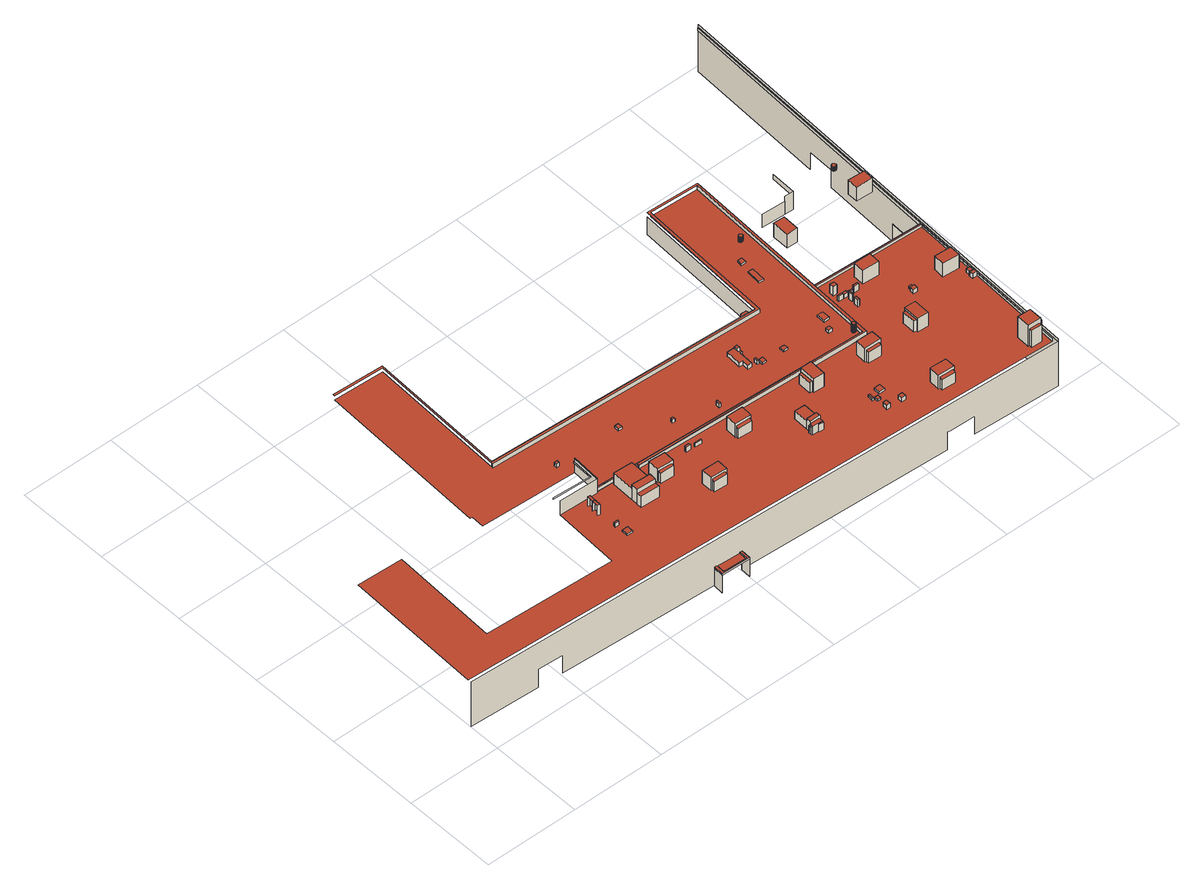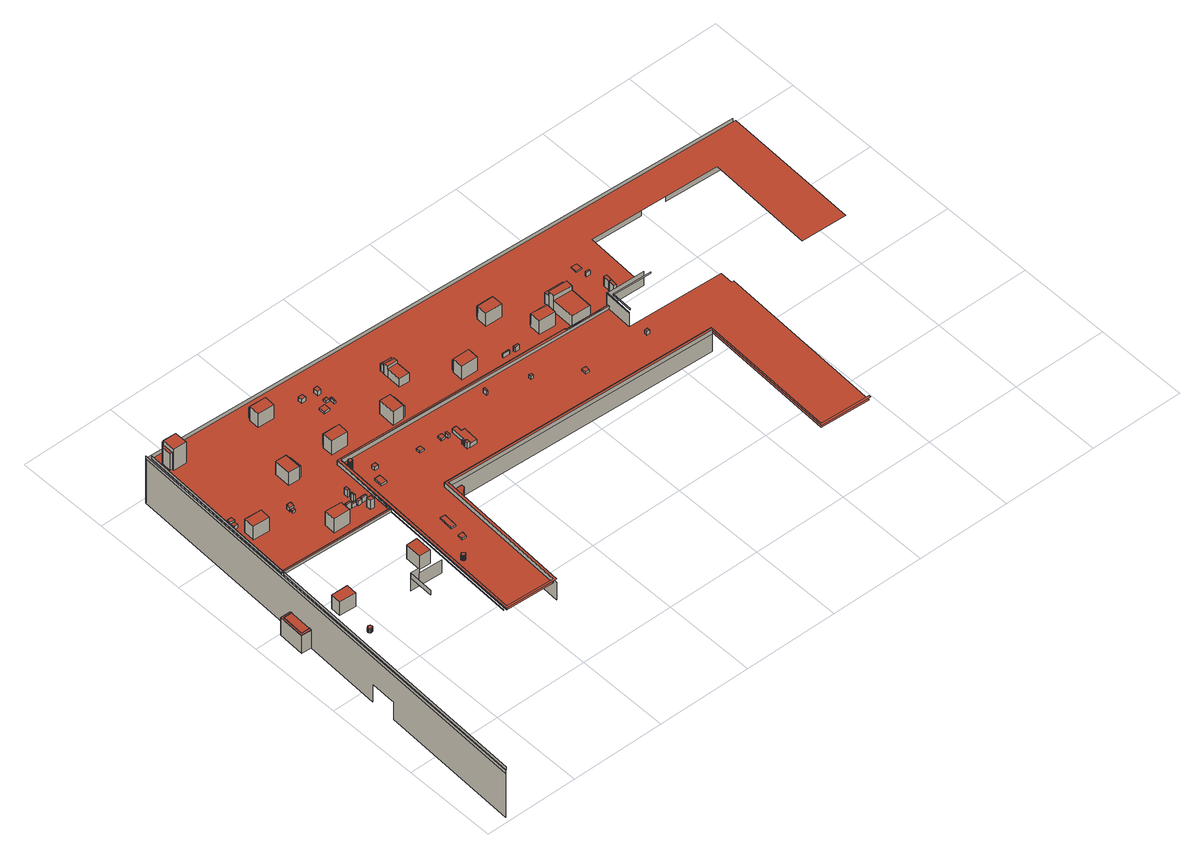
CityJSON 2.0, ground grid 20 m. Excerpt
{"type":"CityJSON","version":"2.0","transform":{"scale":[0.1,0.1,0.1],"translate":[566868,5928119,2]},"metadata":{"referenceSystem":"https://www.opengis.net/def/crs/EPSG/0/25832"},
"CityObjects":{
"building1":{"type":"Building","attributes":{"Grundfläche 2D":"17443.904602","Grundhöhe NN":"2.123"},"children":["building1-1","building1-2","building1-3","building1-4","building1-5","building1-6","building1-7","building1-8","building1-9","building1-10","building1-11","building1-12","building1-13","building1-14","building1-15","building1-16","building1-17","building1-18","building1-19","building1-20","building1-21","building1-22","building1-23","building1-24","building1-25","building1-26","building1-27","building1-28","building1-29","building1-30","building1-31","building1-32","building1-33","building1-34","building1-35","building1-36","building1-37","building1-38","building1-39","building1-40","building1-41","building1-42","building1-43","building1-44","building1-45","building1-46","building1-47","building1-48","building1-49","building1-50","building1-51","building1-52","building1-53","building1-54","building1-55","building1-56","building1-57","building1-58","building1-59","building1-60","building1-61","building1-62","building1-63","building1-64","building1-65","building1-66","building1-67","building1-68","building1-69"],"geometry":[{"type":"MultiSurface","lod":"3","boundaries":[[[0,1,2,3]],[[4,5,6,7]],[[8,9,10,11]],[[12,13,14,15,16,17,7,6,18,19]],[[7,17,16,20,21,22]],[[23,3,2,24]],[[13,12,25]],[[26,27,28,29]],[[30,31,32,9,8,33]],[[12,19,34,35,25]],[[36,29,28,37]],[[29,36,38,26]],[[19,18,39,34]],[[13,25,40]],[[30,33,41,42]],[[43,44,45,46,47,10,9,32,31,30,42,48,49,50,51,52,53,54,55,56,57,58]],[[59,38,36,37]],[[25,35,40]],[[39,60,61,35,34]],[[35,61,40]],[[62,63,64,65,66,15,14,67,68,69,70,71,72]],[[73,60,39,18,6,5,74,75,76,77,78,79,80,81,82],[27,26,38,59]],[[71,70,83,84]],[[85,67,14,13,40]],[[40,61,85]],[[86,87,88,89,90,91]],[[92,93,91,90,89,94,95,96,97,98,84,83,99,100,85,61,101,102,103,104]],[[86,105,106,107,108,88,87]],[[82,109,34,39,73]],[[73,110,111]],[[109,102,101,61,60,73,112]],[[106,105,86,113,114,115]],[[70,69,99,83]],[[102,109,116,117,103]],[[81,116,109,82]],[[117,118,103]],[[68,67,85,100]],[[119,120,121,122]],[[80,123,117,116,81]],[[124,125,126,127]],[[120,119,118,128,129]],[[128,118,117,123]],[[127,130,131,132,133,124]],[[131,134,135,132]],[[136,123,80,79]],[[128,123,136]],[[55,137,138,139]],[[140,141,129,128,136]],[[142,143,144,145]],[[146,147,148,143,142,149]],[[146,149,150,151]],[[149,142,145,150]],[[143,148,147,146,151,152,153,154,155,156,157,158,137,55,54,144]]],"semantics":{"surfaces":[{"type":"WallSurface"},{"type":"RoofSurface"}],"values":[0,0,0,0,0,0,1,0,1,0,1,0,0,1,0,0,0,1,0,1,1,1,0,0,1,0,1,0,0,0,0,0,0,0,0,0,0,0,0,0,0,1,0,0,0,0,0,0,0,1,0,0,0]}}]},
"building1-1":{"type":"BuildingInstallation","parents":["building1"],"geometry":[{"type":"MultiSurface","lod":"3","boundaries":[[[159,160,161,162]],[[162,161,163,164]],[[159,162,164,165]],[[160,159,165,166]],[[161,160,166,163]]],"semantics":{"surfaces":[{"type":"RoofSurface"},{"type":"WallSurface"}],"values":[0,1,1,1,1]}}]},
"building1-2":{"type":"BuildingInstallation","parents":["building1"],"geometry":[{"type":"MultiSurface","lod":"3","boundaries":[[[167,168,169,170]],[[170,169,171,172]],[[167,170,172,173]],[[168,167,173,174]],[[169,168,174,171]]],"semantics":{"surfaces":[{"type":"RoofSurface"},{"type":"WallSurface"}],"values":[0,1,1,1,1]}}]},
"building1-3":{"type":"BuildingInstallation","parents":["building1"],"geometry":[{"type":"MultiSurface","lod":"3","boundaries":[[[175,176,177,178]],[[179,180,175,178]],[[180,181,176,175]],[[181,182,177,176]]],"semantics":{"surfaces":[{"type":"RoofSurface"},{"type":"WallSurface"}],"values":[0,1,1,1]}}]},
"building1-4":{"type":"BuildingInstallation","parents":["building1"],"geometry":[{"type":"MultiSurface","lod":"3","boundaries":[[[183,184,185,186]],[[187,188,183,186]],[[188,189,184,183]],[[189,190,185,184]]],"semantics":{"surfaces":[{"type":"RoofSurface"},{"type":"WallSurface"}],"values":[0,1,1,1]}}]},
"building1-5":{"type":"BuildingInstallation","parents":["building1"],"geometry":[{"type":"MultiSurface","lod":"3","boundaries":[[[191,192,193,194]],[[194,193,195,196]],[[191,194,196,197]],[[192,191,197,198]],[[193,192,198,195]]],"semantics":{"surfaces":[{"type":"RoofSurface"},{"type":"WallSurface"}],"values":[0,1,1,1,1]}}]},
"building1-6":{"type":"BuildingInstallation","parents":["building1"],"geometry":[{"type":"MultiSurface","lod":"3","boundaries":[[[199,200,201,202]],[[203,204,199,202]],[[200,199,204,205]],[[205,206,201,200]]],"semantics":{"surfaces":[{"type":"RoofSurface"},{"type":"WallSurface"}],"values":[0,1,1,1]}}]},
"building1-7":{"type":"BuildingInstallation","parents":["building1"],"geometry":[{"type":"MultiSurface","lod":"3","boundaries":[[[207,208,209,210,211,212,213,214]],[[30,31,208,207]],[[31,215,209,208]],[[210,209,215,216]],[[216,32,211,210]],[[32,9,212,211]],[[9,8,213,212]],[[8,33,214,213]],[[33,30,207,214]]],"semantics":{"surfaces":[{"type":"RoofSurface"},{"type":"WallSurface"}],"values":[0,1,1,1,1,1,1,1,1]}}]},
"building1-8":{"type":"BuildingInstallation","parents":["building1"],"geometry":[{"type":"MultiSurface","lod":"3","boundaries":[[[217,218,219,220]],[[27,203,202,220,219,28]],[[202,201,217,220]],[[206,59,37,218,217,201]],[[37,28,219,218]]],"semantics":{"surfaces":[{"type":"RoofSurface"},{"type":"WallSurface"}],"values":[0,1,1,1,1]}}]},
"building1-9":{"type":"BuildingInstallation","parents":["building1"],"geometry":[{"type":"MultiSurface","lod":"3","boundaries":[[[221,222,223,224]],[[225,226,221,224]],[[222,221,226,227]],[[227,228,223,222]]],"semantics":{"surfaces":[{"type":"RoofSurface"},{"type":"WallSurface"}],"values":[0,1,1,1]}}]},
"building1-10":{"type":"BuildingInstallation","parents":["building1"],"geometry":[{"type":"MultiSurface","lod":"3","boundaries":[[[229,230,231,232,233]],[[231,230,234,235]],[[235,236,232,231]],[[237,229,233,232,236,225,224,223,228]],[[237,234,230,229]]],"semantics":{"surfaces":[{"type":"RoofSurface"},{"type":"WallSurface"}],"values":[0,1,1,1,1]}}]},
"building1-11":{"type":"BuildingInstallation","parents":["building1"],"geometry":[{"type":"MultiSurface","lod":"3","boundaries":[[[238,239,240,241]],[[242,243,238,241]],[[243,244,239,238]],[[244,245,240,239]]],"semantics":{"surfaces":[{"type":"RoofSurface"},{"type":"WallSurface"}],"values":[0,1,1,1]}}]},
"building1-12":{"type":"BuildingInstallation","parents":["building1"],"geometry":[{"type":"MultiSurface","lod":"3","boundaries":[[[246,247,248,249]],[[250,251,246,249]],[[251,252,247,246]],[[253,248,247,252,242,241,240,245]],[[253,250,249,248]]],"semantics":{"surfaces":[{"type":"RoofSurface"},{"type":"WallSurface"}],"values":[0,1,1,1,1]}}]},
"building1-13":{"type":"BuildingInstallation","parents":["building1"],"geometry":[{"type":"MultiSurface","lod":"3","boundaries":[[[254,255,256,257]],[[257,256,258,259]],[[254,257,259,260]],[[255,254,260,261]],[[256,255,261,258]]],"semantics":{"surfaces":[{"type":"RoofSurface"},{"type":"WallSurface"}],"values":[0,1,1,1,1]}}]},
"building1-14":{"type":"BuildingInstallation","parents":["building1"],"geometry":[{"type":"MultiSurface","lod":"3","boundaries":[[[262,263,264,265]],[[265,264,266,267]],[[262,265,267,268]],[[263,262,268,269]],[[264,263,269,266]]],"semantics":{"surfaces":[{"type":"RoofSurface"},{"type":"WallSurface"}],"values":[0,1,1,1,1]}}]},
"building1-15":{"type":"BuildingInstallation","parents":["building1"],"geometry":[{"type":"MultiSurface","lod":"3","boundaries":[[[270,271,272,273]],[[273,272,274,275]],[[270,273,275,276]],[[271,270,276,277]],[[272,271,277,274]]],"semantics":{"surfaces":[{"type":"RoofSurface"},{"type":"WallSurface"}],"values":[0,1,1,1,1]}}]},
"building1-16":{"type":"BuildingInstallation","parents":["building1"],"geometry":[{"type":"MultiSurface","lod":"3","boundaries":[[[278,279,280,281]],[[282,283,281,280]],[[278,281,283,284]],[[279,278,284,285]],[[285,282,280,279]]],"semantics":{"surfaces":[{"type":"RoofSurface"},{"type":"WallSurface"}],"values":[0,1,1,1,1]}}]},
"building1-17":{"type":"BuildingInstallation","parents":["building1"],"geometry":[{"type":"MultiSurface","lod":"3","boundaries":[[[286,287,288,289]],[[290,291,286,289]],[[291,292,287,286]],[[292,293,288,287]]],"semantics":{"surfaces":[{"type":"RoofSurface"},{"type":"WallSurface"}],"values":[0,1,1,1]}}]},
"building1-18":{"type":"BuildingInstallation","parents":["building1"],"geometry":[{"type":"MultiSurface","lod":"3","boundaries":[[[294,295,296,297]],[[298,299,297,296]],[[299,300,294,297]],[[300,301,295,294]],[[298,296,295,301,290,289,288,293]]],"semantics":{"surfaces":[{"type":"RoofSurface"},{"type":"WallSurface"}],"values":[0,1,1,1,1]}}]},
"building1-19":{"type":"BuildingInstallation","parents":["building1"],"geometry":[{"type":"MultiSurface","lod":"3","boundaries":[[[302,303,304,305]],[[305,304,306,307]],[[302,305,307,308]],[[303,302,308,309]],[[304,303,309,306]]],"semantics":{"surfaces":[{"type":"RoofSurface"},{"type":"WallSurface"}],"values":[0,1,1,1,1]}}]},
"building1-20":{"type":"BuildingInstallation","parents":["building1"],"geometry":[{"type":"MultiSurface","lod":"3","boundaries":[[[310,311,312,313]],[[314,315,310,313]],[[315,316,311,310]],[[316,317,312,311]]],"semantics":{"surfaces":[{"type":"RoofSurface"},{"type":"WallSurface"}],"values":[0,1,1,1]}}]},
"building1-21":{"type":"BuildingInstallation","parents":["building1"],"geometry":[{"type":"MultiSurface","lod":"3","boundaries":[[[318,319,320,321,322]],[[313,312,317,323,322,321,320]],[[322,323,324,325,326,318]],[[327,319,318,326,328]]],"semantics":{"surfaces":[{"type":"RoofSurface"},{"type":"WallSurface"}],"values":[0,1,1,1]}}]},
"building1-22":{"type":"BuildingInstallation","parents":["building1"],"geometry":[{"type":"MultiSurface","lod":"3","boundaries":[[[329,330,331,332,333]],[[334,335,331,330]],[[336,314,313,320,332,331,335]],[[320,319,327,337,329,333,332]],[[338,334,330,329,337]]],"semantics":{"surfaces":[{"type":"RoofSurface"},{"type":"WallSurface"}],"values":[0,1,1,1,1]}}]},
"building1-23":{"type":"BuildingInstallation","parents":["building1"],"geometry":[{"type":"MultiSurface","lod":"3","boundaries":[[[339,326,325,340]],[[324,341,340,325]],[[341,342,339,340]],[[342,328,326,339]]],"semantics":{"surfaces":[{"type":"RoofSurface"},{"type":"WallSurface"}],"values":[0,1,1,1]}}]},
"building1-24":{"type":"BuildingInstallation","parents":["building1"],"geometry":[{"type":"MultiSurface","lod":"3","boundaries":[[[343,344,335,334]],[[343,334,338,345]],[[345,346,344,343]],[[335,344,346,336]]],"semantics":{"surfaces":[{"type":"RoofSurface"},{"type":"WallSurface"}],"values":[0,1,1,1]}}]},
"building1-25":{"type":"BuildingInstallation","parents":["building1"],"geometry":[{"type":"MultiSurface","lod":"3","boundaries":[[[347,348,349,350,351,352,353,354,355,356,357,358,359]],[[360,361,351,350]],[[361,362,352,351]],[[362,363,353,352]],[[363,364,354,353]],[[364,365,355,354]],[[365,366,356,355]],[[366,367,357,356]],[[367,368,358,357]],[[368,369,359,358]],[[369,370,347,359]],[[370,371,372,349,348,347]]],"semantics":{"surfaces":[{"type":"RoofSurface"},{"type":"WallSurface"}],"values":[0,1,1,1,1,1,1,1,1,1,1,1]}}]},
"building1-26":{"type":"BuildingInstallation","parents":["building1"],"geometry":[{"type":"MultiSurface","lod":"3","boundaries":[[[373,374,375,376]],[[377,378,373,376]],[[378,379,374,373]],[[379,380,375,374]]],"semantics":{"surfaces":[{"type":"RoofSurface"},{"type":"WallSurface"}],"values":[0,1,1,1]}}]},
"building1-27":{"type":"BuildingInstallation","parents":["building1"],"geometry":[{"type":"MultiSurface","lod":"3","boundaries":[[[381,382,383,384,385]],[[383,382,386,387]],[[388,385,384,383,387,389]],[[381,385,388,390]],[[382,381,390,386]]],"semantics":{"surfaces":[{"type":"RoofSurface"},{"type":"WallSurface"}],"values":[0,1,1,1,1]}}]},
"building1-28":{"type":"BuildingInstallation","parents":["building1"],"geometry":[{"type":"MultiSurface","lod":"3","boundaries":[[[391,392,393,394]],[[360,350,394,393,395]],[[350,349,391,394]],[[396,392,391,349,372]],[[396,395,393,392]]],"semantics":{"surfaces":[{"type":"RoofSurface"},{"type":"WallSurface"}],"values":[0,1,1,1,1]}}]},
"building1-29":{"type":"BuildingInstallation","parents":["building1"],"geometry":[{"type":"MultiSurface","lod":"3","boundaries":[[[397,398,399,400]],[[401,402,397,400]],[[402,403,398,397]],[[404,399,398,403,377,376,375,380]],[[404,401,400,399]]],"semantics":{"surfaces":[{"type":"RoofSurface"},{"type":"WallSurface"}],"values":[0,1,1,1,1]}}]},
"building1-30":{"type":"BuildingInstallation","parents":["building1"],"geometry":[{"type":"MultiSurface","lod":"3","boundaries":[[[405,406,407,408]],[[409,410,406,405]],[[410,411,407,406]],[[411,412,408,407]],[[412,409,405,408]]],"semantics":{"surfaces":[{"type":"RoofSurface"},{"type":"WallSurface"}],"values":[0,1,1,1,1]}}]},
"building1-31":{"type":"BuildingInstallation","parents":["building1"],"geometry":[{"type":"MultiSurface","lod":"3","boundaries":[[[413,414,415,416]],[[416,415,417,418]],[[413,416,418,419]],[[414,413,419,420]],[[415,414,420,417]]],"semantics":{"surfaces":[{"type":"RoofSurface"},{"type":"WallSurface"}],"values":[0,1,1,1,1]}}]},
"building1-32":{"type":"BuildingInstallation","parents":["building1"],"geometry":[{"type":"MultiSurface","lod":"3","boundaries":[[[421,422,423,424,425]],[[423,422,426,427]],[[428,425,424,423,427,429]],[[421,425,428,430]],[[422,421,430,426]]],"semantics":{"surfaces":[{"type":"RoofSurface"},{"type":"WallSurface"}],"values":[0,1,1,1,1]}}]},
"building1-33":{"type":"BuildingInstallation","parents":["building1"],"geometry":[{"type":"MultiSurface","lod":"3","boundaries":[[[431,432,433,434,435]],[[433,432,436,437]],[[434,433,437,438]],[[439,431,435,434,438,440]],[[432,431,439,436]]],"semantics":{"surfaces":[{"type":"RoofSurface"},{"type":"WallSurface"}],"values":[0,1,1,1,1]}}]},
"building1-34":{"type":"BuildingInstallation","parents":["building1"],"geometry":[{"type":"MultiSurface","lod":"3","boundaries":[[[441,442,443,444]],[[444,443,445,446]],[[441,444,446,447]],[[442,441,447,448]],[[443,442,448,445]]],"semantics":{"surfaces":[{"type":"RoofSurface"},{"type":"WallSurface"}],"values":[0,1,1,1,1]}}]},
"building1-35":{"type":"BuildingInstallation","parents":["building1"],"geometry":[{"type":"MultiSurface","lod":"3","boundaries":[[[449,450,451,452]],[[452,451,453,454]],[[449,452,454,455]],[[450,449,455,456]],[[451,450,456,453]]],"semantics":{"surfaces":[{"type":"RoofSurface"},{"type":"WallSurface"}],"values":[0,1,1,1,1]}}]},
"building1-36":{"type":"BuildingInstallation","parents":["building1"],"geometry":[{"type":"MultiSurface","lod":"3","boundaries":[[[457,458,459,460]],[[460,459,461,462]],[[457,460,462,463]],[[458,457,463,464]],[[459,458,464,461]]],"semantics":{"surfaces":[{"type":"RoofSurface"},{"type":"WallSurface"}],"values":[0,1,1,1,1]}}]},
"building1-37":{"type":"BuildingInstallation","parents":["building1"],"geometry":[{"type":"MultiSurface","lod":"3","boundaries":[[[465,466,467,105,468]],[[106,105,467,107]],[[115,468,105,106]],[[115,469,465,468]],[[469,470,466,465]],[[467,466,470,107]]],"semantics":{"surfaces":[{"type":"RoofSurface"},{"type":"WallSurface"}],"values":[0,1,1,1,1,1]}}]},
"building1-38":{"type":"BuildingInstallation","parents":["building1"],"geometry":[{"type":"MultiSurface","lod":"3","boundaries":[[[471,472,473,474]],[[475,476,471,474]],[[476,477,472,471]],[[477,478,473,472]]],"semantics":{"surfaces":[{"type":"RoofSurface"},{"type":"WallSurface"}],"values":[0,1,1,1]}}]},
"building1-39":{"type":"BuildingInstallation","parents":["building1"],"geometry":[{"type":"MultiSurface","lod":"3","boundaries":[[[479,480,481,482]],[[483,484,480,479]],[[485,481,480,484,475,474,473,478]],[[485,486,482,481]],[[486,483,479,482]]],"semantics":{"surfaces":[{"type":"RoofSurface"},{"type":"WallSurface"}],"values":[0,1,1,1,1]}}]},
"building1-40":{"type":"BuildingInstallation","parents":["building1"],"geometry":[{"type":"MultiSurface","lod":"3","boundaries":[[[487,488,489,490]],[[491,492,487,490]],[[492,493,488,487]],[[493,494,489,488]]],"semantics":{"surfaces":[{"type":"RoofSurface"},{"type":"WallSurface"}],"values":[0,1,1,1]}}]},
"building1-41":{"type":"BuildingInstallation","parents":["building1"],"geometry":[{"type":"MultiSurface","lod":"3","boundaries":[[[495,496,497,498]],[[498,497,499,500]],[[495,498,500,501]],[[496,495,501,502]],[[497,496,502,499]]],"semantics":{"surfaces":[{"type":"RoofSurface"},{"type":"WallSurface"}],"values":[0,1,1,1,1]}}]},
"building1-42":{"type":"BuildingInstallation","parents":["building1"],"geometry":[{"type":"MultiSurface","lod":"3","boundaries":[[[503,504,505,506]],[[504,503,507,508]],[[508,509,505,504]],[[510,506,505,509,491,490,489,494]],[[503,506,510,507]]],"semantics":{"surfaces":[{"type":"RoofSurface"},{"type":"WallSurface"}],"values":[0,1,1,1,1]}}]},
"building1-43":{"type":"BuildingInstallation","parents":["building1"],"geometry":[{"type":"MultiSurface","lod":"3","boundaries":[[[511,512,513,514]],[[514,513,515,516]],[[511,514,516,517]],[[512,511,517,518]],[[513,512,518,515]]],"semantics":{"surfaces":[{"type":"RoofSurface"},{"type":"WallSurface"}],"values":[0,1,1,1,1]}}]},
"building1-44":{"type":"BuildingInstallation","parents":["building1"],"geometry":[{"type":"MultiSurface","lod":"3","boundaries":[[[519,520,521,522,523,524,525,526,527,528,529,530,531,532,533,534,535,536,537,538,539,540,541,542,543,544,545,546,547,548]],[[520,519,549,550]],[[521,520,550,551]],[[548,547,552,553]],[[519,548,553,549]],[[522,521,551,554]],[[523,522,554,555]],[[524,523,555,556]],[[525,524,556,557]],[[526,525,557,558]],[[527,526,558,559]],[[528,527,559,560]],[[529,528,560,561]],[[530,529,561,562]],[[531,530,562,563]],[[532,531,563,564]],[[533,532,564,565]],[[534,533,565,566]],[[535,534,566,567]],[[536,535,567,568]],[[537,536,568,569]],[[538,537,569,570]],[[539,538,570,571]],[[540,539,571,572]],[[541,540,572,573]],[[542,541,573,574]],[[543,542,574,575]],[[544,543,575,576]],[[545,544,576,577]],[[546,545,577,578]],[[547,546,578,552]]],"semantics":{"surfaces":[{"type":"RoofSurface"},{"type":"WallSurface"}],"values":[0,1,1,1,1,1,1,1,1,1,1,1,1,1,1,1,1,1,1,1,1,1,1,1,1,1,1,1,1,1,1]}}]},
"building1-45":{"type":"BuildingInstallation","parents":["building1"],"geometry":[{"type":"MultiSurface","lod":"3","boundaries":[[[579,580,581,582]],[[582,581,583,584]],[[579,582,584,585]],[[580,579,585,586]],[[581,580,586,583]]],"semantics":{"surfaces":[{"type":"RoofSurface"},{"type":"WallSurface"}],"values":[0,1,1,1,1]}}]},
"building1-46":{"type":"BuildingInstallation","parents":["building1"],"geometry":[{"type":"MultiSurface","lod":"3","boundaries":[[[587,588,589,590]],[[590,589,591,592]],[[587,590,592,593]],[[588,587,593,594]],[[589,588,594,591]]],"semantics":{"surfaces":[{"type":"RoofSurface"},{"type":"WallSurface"}],"values":[0,1,1,1,1]}}]},
"building1-47":{"type":"BuildingInstallation","parents":["building1"],"geometry":[{"type":"MultiSurface","lod":"3","boundaries":[[[595,596,597,598]],[[598,597,599,600]],[[595,598,600,601]],[[596,595,601,602]],[[597,596,602,599]]],"semantics":{"surfaces":[{"type":"RoofSurface"},{"type":"WallSurface"}],"values":[0,1,1,1,1]}}]},
"building1-48":{"type":"BuildingInstallation","parents":["building1"],"geometry":[{"type":"MultiSurface","lod":"3","boundaries":[[[603,604,605,606,607]],[[605,604,608,609]],[[606,605,609,610]],[[607,606,610,611]],[[603,607,611,612]],[[604,603,612,608]]],"semantics":{"surfaces":[{"type":"RoofSurface"},{"type":"WallSurface"}],"values":[0,1,1,1,1,1]}}]},
"building1-49":{"type":"BuildingInstallation","parents":["building1"],"geometry":[{"type":"MultiSurface","lod":"3","boundaries":[[[613,614,615,616]],[[617,618,613,616]],[[618,619,614,613]],[[619,620,615,614]]],"semantics":{"surfaces":[{"type":"RoofSurface"},{"type":"WallSurface"}],"values":[0,1,1,1]}}]},
"building1-50":{"type":"BuildingInstallation","parents":["building1"],"geometry":[{"type":"MultiSurface","lod":"3","boundaries":[[[621,622,623,624]],[[624,623,625,626]],[[621,624,626,627]],[[622,621,627,628]],[[623,622,628,625]]],"semantics":{"surfaces":[{"type":"RoofSurface"},{"type":"WallSurface"}],"values":[0,1,1,1,1]}}]},
"building1-51":{"type":"BuildingInstallation","parents":["building1"],"geometry":[{"type":"MultiSurface","lod":"3","boundaries":[[[629,630,631,632,633]],[[629,633,634,635]],[[636,631,630,629,635,637]],[[632,631,636,638]],[[633,632,638,634]]],"semantics":{"surfaces":[{"type":"RoofSurface"},{"type":"WallSurface"}],"values":[0,1,1,1,1]}}]},
"building1-52":{"type":"BuildingInstallation","parents":["building1"],"geometry":[{"type":"MultiSurface","lod":"3","boundaries":[[[639,640,641,642]],[[643,644,640,639]],[[644,645,641,640]],[[645,646,642,641]],[[646,643,639,642]]],"semantics":{"surfaces":[{"type":"RoofSurface"},{"type":"WallSurface"}],"values":[0,1,1,1,1]}}]},
"building1-53":{"type":"BuildingInstallation","parents":["building1"],"geometry":[{"type":"MultiSurface","lod":"3","boundaries":[[[647,648,649,650]],[[651,652,648,647]],[[653,649,648,652,617,616,615,620]],[[653,654,650,649]],[[654,651,647,650]]],"semantics":{"surfaces":[{"type":"RoofSurface"},{"type":"WallSurface"}],"values":[0,1,1,1,1]}}]},
"building1-54":{"type":"BuildingInstallation","parents":["building1"],"geometry":[{"type":"MultiSurface","lod":"3","boundaries":[[[655,656,657,658]],[[658,657,659,660]],[[655,658,660,661]],[[656,655,661,662]],[[657,656,662,659]]],"semantics":{"surfaces":[{"type":"RoofSurface"},{"type":"WallSurface"}],"values":[0,1,1,1,1]}}]},
"building1-55":{"type":"BuildingInstallation","parents":["building1"],"geometry":[{"type":"MultiSurface","lod":"3","boundaries":[[[663,664,665,666,667,668,669,670,671,672,673,674,675,676,677,678,679,680,681,682,683,684,685,686,687,688,689,690,691,692,693,694]],[[663,694,695,696]],[[664,663,696,697]],[[665,664,697,698]],[[666,665,698,699]],[[667,666,699,700]],[[668,667,700,701]],[[669,668,701,702]],[[670,669,702,703]],[[671,670,703,704]],[[672,671,704,705]],[[673,672,705,706]],[[674,673,706,707]],[[675,674,707,708]],[[676,675,708,709]],[[677,676,709,710]],[[678,677,710,711]],[[679,678,711,712]],[[680,679,712,713]],[[681,680,713,714]],[[682,681,714,715]],[[683,682,715,716]],[[684,683,716,717]],[[685,684,717,718]],[[686,685,718,719]],[[687,686,719,720]],[[688,687,720,721]],[[689,688,721,722]],[[690,689,722,723]],[[691,690,723,724]],[[692,691,724,725]],[[693,692,725,726]],[[694,693,726,695]]],"semantics":{"surfaces":[{"type":"RoofSurface"},{"type":"WallSurface"}],"values":[0,1,1,1,1,1,1,1,1,1,1,1,1,1,1,1,1,1,1,1,1,1,1,1,1,1,1,1,1,1,1,1,1]}}]},
"building1-56":{"type":"BuildingInstallation","parents":["building1"],"geometry":[{"type":"MultiSurface","lod":"3","boundaries":[[[727,728,729,730]],[[730,729,731,732]],[[727,730,732,733]],[[728,727,733,734]],[[729,728,734,731]]],"semantics":{"surfaces":[{"type":"RoofSurface"},{"type":"WallSurface"}],"values":[0,1,1,1,1]}}]},
"building1-57":{"type":"BuildingInstallation","parents":["building1"],"geometry":[{"type":"MultiSurface","lod":"3","boundaries":[[[735,736,737,738]],[[738,737,739,740]],[[735,738,740,741]],[[736,735,741,742]],[[737,736,742,739]]],"semantics":{"surfaces":[{"type":"RoofSurface"},{"type":"WallSurface"}],"values":[0,1,1,1,1]}}]},
"building1-58":{"type":"BuildingInstallation","parents":["building1"],"geometry":[{"type":"MultiSurface","lod":"3","boundaries":[[[743,744,745,746]],[[746,745,747,748]],[[743,746,748,749]],[[744,743,749,750]],[[745,744,750,747]]],"semantics":{"surfaces":[{"type":"RoofSurface"},{"type":"WallSurface"}],"values":[0,1,1,1,1]}}]},
"building1-59":{"type":"BuildingInstallation","parents":["building1"],"geometry":[{"type":"MultiSurface","lod":"3","boundaries":[[[751,752,753,754,755]],[[756,757,753,752]],[[757,758,759,755,754,753]],[[759,760,751,755]],[[760,756,752,751]]],"semantics":{"surfaces":[{"type":"RoofSurface"},{"type":"WallSurface"}],"values":[0,1,1,1,1]}}]},
"building1-60":{"type":"BuildingInstallation","parents":["building1"],"geometry":[{"type":"MultiSurface","lod":"3","boundaries":[[[761,762,763,764]],[[765,766,761,764]],[[766,767,762,761]],[[767,768,763,762]]],"semantics":{"surfaces":[{"type":"RoofSurface"},{"type":"WallSurface"}],"values":[0,1,1,1]}}]},
"building1-61":{"type":"BuildingInstallation","parents":["building1"],"geometry":[{"type":"MultiSurface","lod":"3","boundaries":[[[769,770,771,772]],[[771,770,773,774]],[[772,771,774,775]],[[769,772,775,776]],[[770,769,776,773]]],"semantics":{"surfaces":[{"type":"RoofSurface"},{"type":"WallSurface"}],"values":[0,1,1,1,1]}}]},
"building1-62":{"type":"BuildingInstallation","parents":["building1"],"geometry":[{"type":"MultiSurface","lod":"3","boundaries":[[[777,778,779,780]],[[781,778,777,782,783,784,785,786]],[[781,787,779,778]],[[780,779,787,788]],[[782,777,780,788,765,764,763,768]]],"semantics":{"surfaces":[{"type":"RoofSurface"},{"type":"WallSurface"}],"values":[0,1,1,1,1]}}]},
"building1-63":{"type":"BuildingInstallation","parents":["building1"],"geometry":[{"type":"MultiSurface","lod":"3","boundaries":[[[789,785,784,790]],[[783,791,790,784]],[[791,792,789,790]],[[792,786,785,789]]],"semantics":{"surfaces":[{"type":"RoofSurface"},{"type":"WallSurface"}],"values":[0,1,1,1]}}]},
"building1-64":{"type":"BuildingInstallation","parents":["building1"],"geometry":[{"type":"MultiSurface","lod":"3","boundaries":[[[793,794,795,796]],[[796,795,797,798]],[[793,796,798,799]],[[794,793,799,800]],[[795,794,800,797]]],"semantics":{"surfaces":[{"type":"RoofSurface"},{"type":"WallSurface"}],"values":[0,1,1,1,1]}}]},
"building1-65":{"type":"BuildingInstallation","parents":["building1"],"geometry":[{"type":"MultiSurface","lod":"3","boundaries":[[[801,802,803,804]],[[804,803,805,806]],[[801,804,806,807]],[[802,801,807,808]],[[803,802,808,805]]],"semantics":{"surfaces":[{"type":"RoofSurface"},{"type":"WallSurface"}],"values":[0,1,1,1,1]}}]},
"building1-66":{"type":"BuildingInstallation","parents":["building1"],"geometry":[{"type":"MultiSurface","lod":"3","boundaries":[[[809,810,811,812]],[[812,811,813,814]],[[809,812,814,815]],[[810,809,815,816]],[[811,810,816,813]]],"semantics":{"surfaces":[{"type":"RoofSurface"},{"type":"WallSurface"}],"values":[0,1,1,1,1]}}]},
"building1-67":{"type":"BuildingInstallation","parents":["building1"],"geometry":[{"type":"MultiSurface","lod":"3","boundaries":[[[817,818,819,820]],[[820,819,821,822]],[[822,823,817,820]],[[818,817,823,824]],[[824,821,819,818]]],"semantics":{"surfaces":[{"type":"RoofSurface"},{"type":"WallSurface"}],"values":[0,1,1,1,1]}}]},
"building1-68":{"type":"BuildingInstallation","parents":["building1"],"geometry":[{"type":"MultiSurface","lod":"3","boundaries":[[[825,826,827,828,829,830,831,832]],[[147,829,828,146]],[[147,833,830,829]],[[831,830,833,834]],[[834,148,832,831]],[[143,825,832,148]],[[143,142,826,825]],[[142,149,827,826]],[[149,146,828,827]]],"semantics":{"surfaces":[{"type":"RoofSurface"},{"type":"WallSurface"}],"values":[0,1,1,1,1,1,1,1,1]}}]},
"building1-69":{"type":"BuildingInstallation","parents":["building1"],"geometry":[{"type":"MultiSurface","lod":"3","boundaries":[[[835,836,837,838,839,840,841,842,843,844,845,846,847,848,849,850,851,852,853,854,855,856,857,858,859,860,861,862,863]],[[859,858,864,865]],[[860,859,865,866]],[[861,860,866,867]],[[836,835,868,869]],[[837,836,869,870]],[[838,837,870,871]],[[839,838,871,872]],[[840,839,872,873]],[[841,840,873,874]],[[842,841,874,875]],[[843,842,875,876]],[[844,843,876,877]],[[845,844,877,878]],[[846,845,878,879]],[[847,846,879,880]],[[848,847,880,881]],[[849,848,881,882]],[[850,849,882,883]],[[851,850,883,884]],[[852,851,884,885]],[[853,852,885,886]],[[854,853,886,887]],[[855,854,887,888]],[[856,855,888,889]],[[857,856,889,890]],[[858,857,890,864]],[[862,861,867,891]],[[863,862,891,892]],[[835,863,892,868]]],"semantics":{"surfaces":[{"type":"RoofSurface"},{"type":"WallSurface"}],"values":[0,1,1,1,1,1,1,1,1,1,1,1,1,1,1,1,1,1,1,1,1,1,1,1,1,1,1,1,1,1]}}]}
},
"vertices":[
[380,280,144],[380,280,147],[463,276,147],[463,276,144],[386,269,144],[386,269,110],[469,266,110],[469,266,144],[540,22,44],[542,45,44],[542,45,1],[540,22,1],[469,268,118],[469,272,118],[469,272,111],[472,328,111],[472,328,144],[469,268,144],[469,268,110],[469,268,111],[472,328,147],[469,268,147],[469,266,147],[465,322,144],[465,322,147],[505,267,118],[505,263,110],[503,214,110],[503,214,137],[505,263,137],[603,42,44],[598,42,44],[547,45,44],[602,20,44],[561,264,111],[561,264,118],[545,261,137],[543,212,137],[545,261,110],[561,264,110],[562,268,118],[602,20,1],[603,42,1],[151,63,45],[155,63,45],[201,61,45],[206,61,45],[206,61,1],[1060,21,1],[1060,21,45],[1065,20,45],[1116,18,45],[1121,18,45],[1121,18,1],[1305,9,1],[1305,9,110],[2,70,110],[2,70,1],[151,63,1],[543,212,110],[561,262,110],[561,262,118],[281,735,111],[264,365,111],[269,365,111],[269,364,111],[268,337,111],[1064,244,111],[1086,697,111],[983,702,111],[968,403,111],[374,430,111],[388,730,111],[1064,240,110],[379,126,110],[100,139,110],[111,371,110],[14,375,110],[2,77,110],[1298,16,110],[1315,372,110],[1075,383,110],[1069,240,110],[968,403,121],[374,430,121],[1064,244,121],[962,408,111],[933,410,111],[377,436,111],[377,436,121],[933,410,121],[962,408,121],[1090,701,121],[978,706,121],[391,734,121],[390,734,121],[282,739,121],[281,735,121],[388,730,121],[983,702,121],[1086,697,121],[1064,240,121],[1069,240,121],[1069,244,121],[1090,700,121],[962,408,97],[962,408,68],[933,410,68],[377,436,68],[1069,240,111],[561,264,1],[1064,240,1],[1064,240,111],[978,705,111],[978,705,68],[964,433,68],[1075,383,111],[1075,383,116],[1076,387,116],[1076,387,111],[1076,387,110],[1090,694,110],[1090,694,111],[1315,372,116],[1159,553,142],[1109,555,142],[1109,555,110],[1159,553,110],[1315,376,116],[1315,376,110],[1178,552,110],[1178,552,142],[1178,552,154],[1159,553,154],[1180,606,142],[1180,606,154],[1298,16,117],[1350,990,110],[1350,990,117],[1305,9,117],[1344,984,117],[1344,984,110],[1345,402,44],[1323,403,44],[1323,403,1],[1345,402,1],[1326,460,44],[1325,455,44],[1323,406,44],[1347,459,44],[1347,459,1],[1326,460,1],[1334,628,1],[1334,628,44],[1334,631,44],[1336,680,44],[1336,684,44],[1336,684,1],[1350,990,1],
[451,154,113],[452,168,113],[439,168,113],[439,155,113],[439,168,110],[439,155,110],[451,154,110],[452,168,110],
[445,183,119],[446,187,119],[437,187,119],[437,183,119],[437,187,110],[437,183,110],[445,183,110],[446,187,110],
[438,224,134],[439,238,134],[434,238,134],[433,225,134],[433,225,110],[438,224,110],[439,238,110],[434,238,110],
[439,239,134],[440,252,134],[435,253,134],[434,239,134],[434,239,110],[439,239,110],[440,252,110],[435,253,110],
[457,357,120],[463,357,120],[463,363,120],[457,363,120],[463,363,111],[457,363,111],[457,357,111],[463,357,111],
[502,189,137],[542,187,137],[542,197,137],[502,199,137],[502,199,110],[502,189,110],[542,187,110],[542,197,110],
[603,42,47],[598,42,47],[597,23,47],[546,25,47],[547,45,47],[542,45,47],[540,22,47],[602,20,47],[597,23,44],[546,25,44],
[542,197,147],[543,212,147],[503,214,147],[502,199,147],
[566,210,135],[595,209,135],[595,214,137],[566,215,137],[566,215,110],[566,210,110],[595,209,110],[595,214,110],
[598,214,143],[599,237,143],[564,239,143],[563,216,143],[595,214,143],[599,237,110],[564,239,110],[563,216,110],[598,214,110],
[621,133,135],[650,132,135],[650,138,137],[622,139,137],[622,139,110],[621,133,110],[650,132,110],[650,138,110],
[619,162,142],[619,139,142],[654,138,142],[655,161,142],[655,161,110],[619,162,110],[619,139,110],[654,138,110],
[595,353,116],[604,352,116],[604,362,116],[596,363,116],[604,362,111],[596,363,111],[595,353,111],[604,352,111],
[659,237,122],[659,241,122],[649,241,122],[649,237,122],[649,241,110],[649,237,110],[659,237,110],[659,241,110],
[683,235,119],[683,238,119],[669,238,119],[669,236,119],[669,238,110],[669,236,110],[683,235,110],[683,238,110],
[678,310,119],[678,305,119],[683,304,119],[683,310,119],[683,304,111],[683,310,111],[678,310,111],[678,305,111],
[738,202,134],[768,200,134],[768,206,137],[738,207,137],[738,207,110],[738,202,110],[768,200,110],[768,206,110],
[737,231,143],[736,207,143],[771,206,143],[772,230,143],[771,206,110],[772,230,110],[737,231,110],[736,207,110],
[762,278,121],[766,278,121],[766,287,121],[763,287,121],[766,287,111],[763,287,111],[762,278,111],[766,278,111],
[838,131,128],[838,125,128],[840,124,128],[841,131,128],[841,131,110],[838,131,110],[838,125,110],[840,124,110],
[862,122,130],[862,131,130],[841,131,130],[840,124,130],[840,123,130],[840,123,110],[852,123,110],[852,123,128],[862,122,128],[862,131,110],[862,122,110],
[863,130,136],[863,140,136],[841,140,136],[841,131,136],[862,131,136],[863,140,130],[841,140,130],[841,140,110],[863,130,110],[863,140,110],
[862,120,128],[852,121,128],[852,121,110],[862,120,110],
[864,171,130],[842,172,130],[864,171,110],[842,172,110],
[871,350,121],[871,354,121],[871,355,121],[871,361,121],[871,362,121],[856,362,121],[854,329,121],[862,329,121],[861,315,121],[870,315,121],[871,346,121],[876,346,121],[876,350,121],[871,361,111],[871,362,111],[856,362,111],[854,329,111],[862,329,111],[861,315,111],[870,315,111],[871,346,111],[876,346,111],[876,350,111],[871,350,111],[871,354,111],[871,355,111],
[904,230,135],[903,202,135],[909,202,135],[910,230,135],[910,230,110],[904,230,110],[903,202,110],[909,202,110],
[884,312,120],[885,321,120],[881,321,120],[881,317,120],[881,313,120],[885,321,111],[881,321,111],[881,313,111],[881,317,111],[884,312,111],
[871,355,125],[877,354,125],[877,361,125],[871,361,125],[877,361,111],[877,354,111],
[934,233,143],[910,233,143],[909,198,143],[932,197,143],[932,197,110],[934,233,110],[910,233,110],[909,198,110],
[897,307,115],[898,317,115],[888,317,115],[887,307,115],[897,307,111],[898,317,111],[888,317,111],[887,307,111],
[975,83,121],[983,83,121],[983,93,121],[976,93,121],[983,93,110],[976,93,110],[975,83,110],[983,83,110],
[974,115,116],[975,127,116],[972,127,116],[971,117,116],[971,116,116],[975,127,110],[972,127,110],[971,116,110],[971,117,110],[974,115,110],
[977,109,115],[984,109,115],[984,116,115],[977,116,115],[977,115,115],[984,109,110],[984,116,110],[977,116,110],[977,109,110],[977,115,110],
[935,315,115],[935,305,115],[945,305,115],[945,314,115],[945,305,111],[945,314,111],[935,315,111],[935,305,111],
[1004,133,115],[991,133,115],[991,120,115],[1004,120,115],[991,120,110],[1004,120,110],[1004,133,110],[991,133,110],
[1016,80,120],[1016,89,120],[1007,89,120],[1007,80,120],[1007,89,110],[1007,80,110],[1016,80,110],[1016,89,110],
[951,433,97],[933,416,97],[933,410,97],[964,433,97],[951,433,68],[933,416,68],
[1027,188,136],[1055,187,136],[1056,193,138],[1027,194,138],[1027,194,110],[1027,188,110],[1055,187,110],[1056,193,110],
[1025,217,144],[1024,194,144],[1060,193,144],[1060,216,144],[1025,217,110],[1024,194,110],[1060,193,110],[1060,216,110],
[1078,55,135],[1107,53,135],[1107,59,138],[1078,61,138],[1078,61,110],[1078,55,110],[1107,53,110],[1107,59,110],
[1023,286,119],[1031,286,119],[1031,294,119],[1023,294,119],[1031,294,111],[1023,294,111],[1023,286,111],[1031,286,111],
[1111,82,144],[1076,84,144],[1075,61,144],[1110,59,144],[1111,82,110],[1076,84,110],[1075,61,110],[1110,59,110],
[1035,312,116],[1047,312,116],[1047,329,116],[1035,330,116],[1047,329,111],[1035,330,111],[1035,312,111],[1047,312,111],
[1059,266,131],[1058,266,131],[1057,266,131],[1057,265,131],[1056,265,131],[1056,264,131],[1055,264,131],[1055,263,131],[1055,262,131],[1055,261,131],[1055,260,131],[1056,260,131],[1056,259,131],[1057,259,131],[1057,258,131],[1058,258,131],[1059,258,131],[1060,258,131],[1061,259,131],[1062,259,131],[1062,260,131],[1063,261,131],[1063,262,131],[1063,263,131],[1063,264,131],[1062,264,131],[1062,265,131],[1061,265,131],[1061,266,131],[1060,266,131],[1059,266,111],[1058,266,111],[1057,266,111],[1061,266,111],[1060,266,111],[1057,265,111],[1056,265,111],[1056,264,111],[1055,264,111],[1055,263,111],[1055,262,111],[1055,261,111],[1055,260,111],[1056,260,111],[1056,259,111],[1057,259,111],[1057,258,111],[1058,258,111],[1059,258,111],[1060,258,111],[1061,259,111],[1062,259,111],[1062,260,111],[1063,261,111],[1063,262,111],[1063,263,111],[1063,264,111],[1062,264,111],[1062,265,111],[1061,265,111],
[1015,458,115],[1025,457,115],[1027,487,115],[1017,488,115],[1027,487,111],[1017,488,111],[1015,458,111],[1025,457,111],
[1020,509,115],[1030,509,115],[1031,520,115],[1021,520,115],[1031,520,111],[1021,520,111],[1020,509,111],[1030,509,111],
[1088,337,122],[1088,334,122],[1098,333,122],[1098,337,122],[1098,333,110],[1098,337,110],[1088,337,110],[1088,334,110],
[1104,302,127],[1108,302,127],[1108,311,127],[1105,311,127],[1104,311,127],[1108,302,110],[1108,311,110],[1105,311,110],[1104,311,110],[1104,302,110],
[1136,220,137],[1135,192,137],[1141,191,137],[1142,220,137],[1142,220,110],[1136,220,110],[1135,192,110],[1141,191,110],
[1090,359,132],[1090,350,132],[1099,350,132],[1099,358,132],[1099,350,110],[1099,358,110],[1090,359,110],[1090,350,110],
[1109,327,127],[1108,327,127],[1105,327,127],[1105,318,127],[1108,318,127],[1108,318,110],[1109,327,110],[1105,327,110],[1108,327,110],[1105,318,110],
[1100,332,120],[1108,332,120],[1108,338,120],[1100,338,120],[1100,332,110],[1108,332,110],[1108,338,110],[1100,338,110],
[1165,222,143],[1142,223,143],[1141,188,143],[1164,187,143],[1165,222,110],[1142,223,110],[1141,188,110],[1164,187,110],
[1111,332,119],[1119,332,119],[1119,335,119],[1111,336,119],[1119,335,110],[1111,336,110],[1111,332,110],[1119,332,110],
[1060,560,123],[1059,560,123],[1059,559,123],[1058,559,123],[1057,559,123],[1057,558,123],[1056,558,123],[1056,557,123],[1056,556,123],[1055,556,123],[1055,555,123],[1056,554,123],[1056,553,123],[1057,553,123],[1057,552,123],[1058,552,123],[1058,551,123],[1059,551,123],[1060,551,123],[1061,551,123],[1061,552,123],[1062,552,123],[1063,553,123],[1064,554,123],[1064,555,123],[1064,556,123],[1064,557,123],[1063,557,123],[1063,558,123],[1062,558,123],[1062,559,123],[1061,559,123],[1061,559,111],[1060,560,111],[1059,560,111],[1059,559,111],[1058,559,111],[1057,559,111],[1057,558,111],[1056,558,111],[1056,557,111],[1056,556,111],[1055,556,111],[1055,555,111],[1056,554,111],[1056,553,111],[1057,553,111],[1057,552,111],[1058,552,111],[1058,551,111],[1059,551,111],[1060,551,111],[1061,551,111],[1061,552,111],[1062,552,111],[1063,553,111],[1064,554,111],[1064,555,111],[1064,556,111],[1064,557,111],[1063,557,111],[1063,558,111],[1062,558,111],[1062,559,111],
[1132,335,126],[1122,335,126],[1122,331,126],[1132,331,126],[1122,331,110],[1132,331,110],[1132,335,110],[1122,335,110],
[1148,360,144],[1147,337,144],[1182,335,144],[1183,359,144],[1182,335,110],[1183,359,110],[1148,360,110],[1147,337,110],
[1109,525,144],[1108,489,144],[1131,489,144],[1132,524,144],[1131,489,110],[1132,524,110],[1109,525,110],[1108,489,110],
[1196,261,120],[1205,261,120],[1206,270,120],[1199,270,120],[1197,270,120],[1205,261,110],[1206,270,110],[1199,270,110],[1197,270,110],[1196,261,110],
[1262,29,151],[1284,28,151],[1284,34,151],[1262,35,151],[1262,35,110],[1262,29,110],[1284,28,110],[1284,34,110],
[1199,277,116],[1199,271,116],[1204,271,116],[1205,277,116],[1199,271,110],[1204,271,110],[1205,277,110],[1199,277,110],
[1287,34,161],[1288,62,161],[1260,63,161],[1259,35,161],[1288,62,110],[1287,34,110],[1287,37,110],[1287,37,151],[1288,58,151],[1288,58,110],[1260,63,110],[1259,35,110],
[1293,58,151],[1292,37,151],[1292,37,110],[1293,58,110],
[1263,281,143],[1261,258,143],[1297,256,143],[1298,279,143],[1297,256,110],[1298,279,110],[1263,281,110],[1261,258,110],
[1297,229,121],[1297,221,121],[1307,221,121],[1307,228,121],[1307,221,110],[1307,228,110],[1297,229,110],[1297,221,110],
[1307,239,119],[1299,240,119],[1299,231,119],[1307,231,119],[1299,231,110],[1307,231,110],[1307,239,110],[1299,240,110],
[1273,494,144],[1308,493,144],[1309,515,144],[1274,517,144],[1309,515,110],[1274,517,110],[1273,494,110],[1308,493,110],
[1323,403,45],[1345,402,45],[1347,459,45],[1326,460,45],[1325,455,45],[1344,455,45],[1342,406,45],[1323,406,45],[1344,455,44],[1342,406,44],
[1297,582,120],[1296,582,120],[1295,582,120],[1294,582,120],[1293,581,120],[1292,581,120],[1292,580,120],[1291,580,120],[1291,579,120],[1291,578,120],[1291,577,120],[1291,576,120],[1292,575,120],[1292,574,120],[1293,574,120],[1294,574,120],[1294,573,120],[1295,573,120],[1296,573,120],[1297,573,120],[1297,574,120],[1298,574,120],[1299,575,120],[1299,576,120],[1300,577,120],[1300,578,120],[1299,579,120],[1299,580,120],[1298,581,120],[1299,576,110],[1300,577,110],[1300,578,110],[1299,579,110],[1297,582,110],[1296,582,110],[1295,582,110],[1294,582,110],[1293,581,110],[1292,581,110],[1292,580,110],[1291,580,110],[1291,579,110],[1291,578,110],[1291,577,110],[1291,576,110],[1292,575,110],[1292,574,110],[1293,574,110],[1294,574,110],[1294,573,110],[1295,573,110],[1296,573,110],[1297,573,110],[1297,574,110],[1298,574,110],[1299,575,110],[1299,580,110],[1298,581,110]
]}
